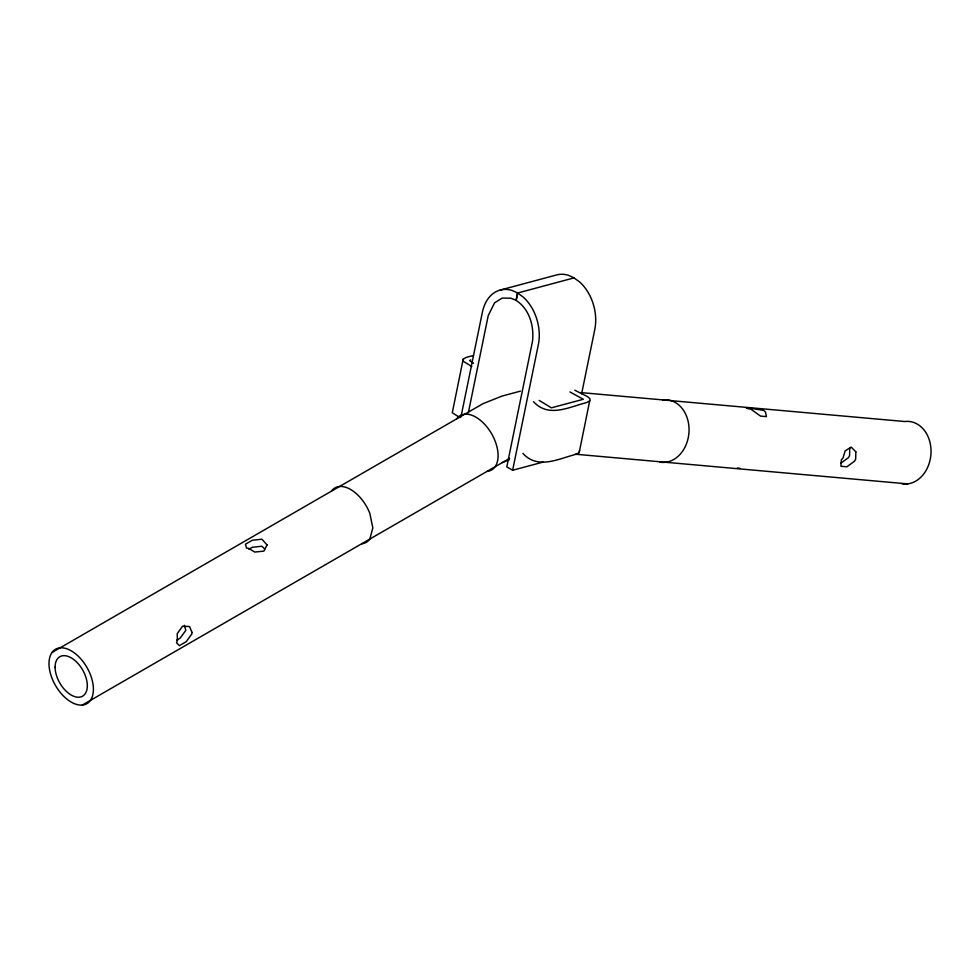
<?xml version="1.0" encoding="UTF-8"?>
<svg xmlns="http://www.w3.org/2000/svg" width="980" height="980" viewBox="0 0 980 980"><rect width="100%" height="100%" fill="white"/><g stroke="black" fill="none" stroke-linecap="round" stroke-linejoin="round"><path stroke-width="1.47" d="M849.758 448.326L849.587 455.516L848.594 457.538L840.779 463.271M473.536 355.434L466.394 357.345L463.209 359.06L462.866 361.02L471.76 366.483M522.916 453.422C538.008 469.898 558.269 458.799 576.007 454.316L579.18 452.601L579.523 450.629M579.18 452.601L590.107 398.897L587.62 396.655L574.819 390.224M463.209 359.06L452.282 412.752L459.902 417.566M460.968 416.88L482.393 312.191A39.666 28.04 75 0 1 511.842 290.362L517.685 292.996L516.191 300.296L510.837 298.177L502.042 298.128L494.557 302.857L488.236 315.56L468.342 412.776M500.192 290.068L556.628 274.939A39.666 28.04 75 0 1 568.278 275.233L574.121 277.867L517.55 293.032L516.056 300.346C529.519 309.068 534.21 325.948 532.508 341.248L506.795 466.872L512.638 470.241L543.03 462.107M512.638 470.241L538.351 344.617A39.666 28.04 75 0 0 523.112 296.989L517.55 293.032M581.63 393.801L594.787 329.501A39.666 28.04 75 0 0 579.548 281.873L573.986 277.916M470.731 359.844L469.665 360.652L473.524 363.176M51.977 652.521L483.03 403.65L502.152 396.043L520.429 391.143M248.871 549.253L252.289 547.281L261.905 546.252L264.784 548.959M176.694 640.148L180.124 638.176L185.82 630.361L184.424 625.363M82.308 705.061A31.397 18.13 60 0 0 82.308 660.655A31.397 18.13 60 0 0 49 663.619A31.397 18.13 60 0 0 82.308 705.061L509.698 458.309M589.776 400.869L586.591 402.584C568.853 407.068 548.592 418.166 533.512 401.69M502.262 462.597L509.343 459.779M581.385 392.637L904.736 421.523A31.397 24.77 -84.9 0 1 931 453.14A31.397 24.77 -84.9 0 1 901.967 483.802M575.309 454.205L907.713 483.899M737.413 467.962L740.206 468.416M569.931 391.951L583.321 399.276L551.385 407.827L539.172 400.404M662.75 399.913A31.397 24.77 -84.9 0 1 689.014 431.519A31.397 24.77 -84.9 0 1 659.981 462.18M456.68 418.864A31.397 18.13 60 0 1 491.593 433.736A31.397 18.13 60 0 1 486.999 471.405M331.399 491.201A31.397 18.13 60 0 1 350.632 489.486A31.397 18.13 60 0 1 369.852 513.41L372.829 527.938L369.852 539.037A31.397 18.13 60 0 1 361.73 543.729M855.846 451.854L855.687 459.032L854.683 461.053L846.879 466.799L840.95 466.26L841.367 459.865L843.057 457.905L845.164 450.898L851.204 447.088L855.846 451.854M191.982 632.345L191.909 633.876L186.212 641.692L179.364 645.636L176.535 642.758L177.405 640.761L177.209 633.68L182.574 626.232L189.544 626.563L191.982 632.345M267.062 544.929L263.865 551.128L254.727 552.046L248.687 548.335L246.531 548.102L245.441 544.206L252.289 540.25L261.905 539.221L267.062 544.929M748.365 407.974L746.393 408.195L750.999 409.248L760.505 416.096L766.421 416.635L765.49 412.017L763.616 410.375L748.365 407.974M55.088 667.147A22.785 13.157 60 0 0 79.258 697.209A22.785 13.157 60 0 0 79.258 664.979A22.785 13.157 60 0 0 55.088 667.147"/></g></svg>
